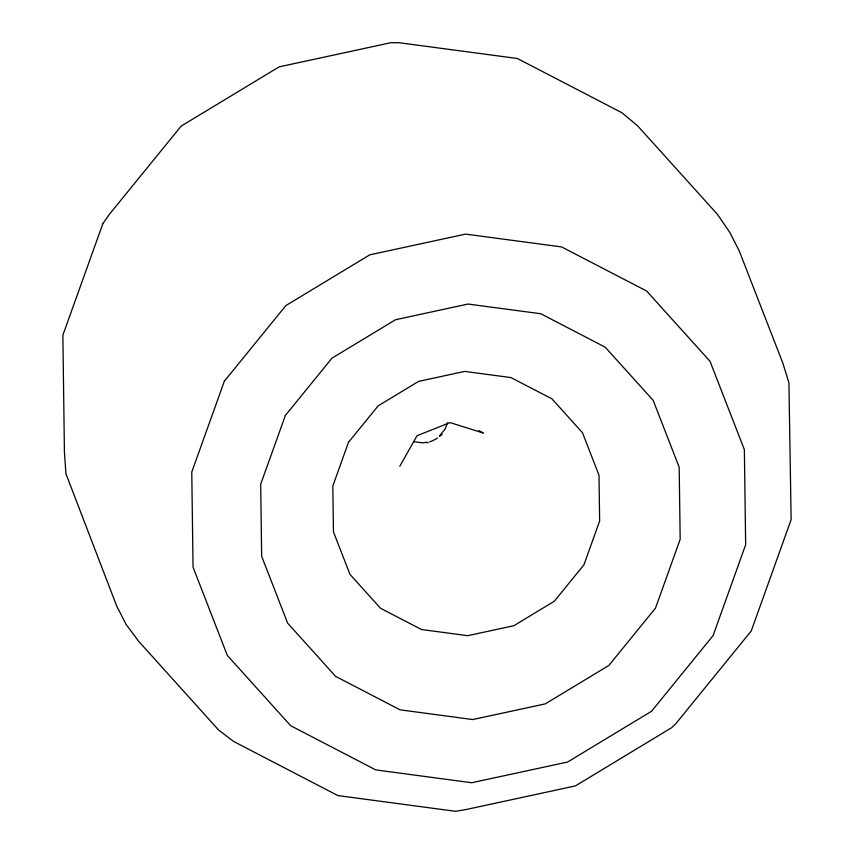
<?xml version="1.0" encoding="UTF-8"?>
<svg xmlns="http://www.w3.org/2000/svg" width="854" height="854" viewBox="0 0 854 854"><rect width="100%" height="100%" fill="white"/><g stroke="black" fill="none" stroke-linecap="round" stroke-linejoin="round"><path stroke-width="1.28" d="M447.528 422.794L445.062 429.103L439.319 436.17M399.779 466.284L417.062 435.711L450.069 422.581L483.332 433.042L478.72 430.576M442.116 434.323L439.885 436.266M427.075 442.244L422.527 442.842L413.571 441.635M429.53 441.945A35.035 33.744 -27 0 0 433.629 440.216L434.953 439.532A33.989 32.74 -27 0 0 437.494 438.006M428.121 442.404A35.035 33.744 -27 0 1 426.69 442.81M102.896 223.577L62.865 335.174L64.424 452.076L65.929 473.735L116.614 605.828L125.997 624.295L138.818 641.471L218.485 729.892L233.58 741.432L337.832 795.565L455.492 811.3L465.718 809.613L575.34 785.936L671.457 727.821L675.802 723.712L751.232 630.978L791.135 519.659L788.925 382.72L782.766 362.897L739.18 250.766L729.754 232.32L717.477 214.386L637.596 125.805L621.936 112.749L517.375 58.499L399.394 42.764L390.897 42.7L279.13 66.858L181.155 126.114L109.333 214.397L102.896 223.577M224.346 381.215L191.776 472.016L193.047 567.131L227.313 655.402L290.68 725.729L375.749 769.902L471.76 782.734L567.558 762.046L651.549 711.265L713.101 635.589L745.659 544.745L744.357 449.62L710.048 361.338L646.659 291.043L561.58 246.913L465.579 234.113L369.825 254.812L285.876 305.572L224.346 381.215M285.364 415.46L260.694 484.229L261.655 556.253L287.617 623.11L335.601 676.368L400.024 709.823L472.742 719.548L545.29 703.877L608.891 665.415L655.509 608.101L680.168 539.312L679.186 467.255L653.203 400.409L605.198 347.172L540.763 313.738L468.067 304.045L395.541 319.727L331.96 358.178L285.364 415.46M348.517 442.276L332.825 486.011L333.444 531.828L349.948 574.347L380.468 608.219L421.449 629.505L467.693 635.686L513.841 625.715L554.299 601.259L583.944 564.804L599.636 521.047L599.006 475.219L582.471 432.7L551.94 398.839L510.959 377.575L464.725 371.415L418.599 381.386L378.162 405.842L348.517 442.276"/></g></svg>
